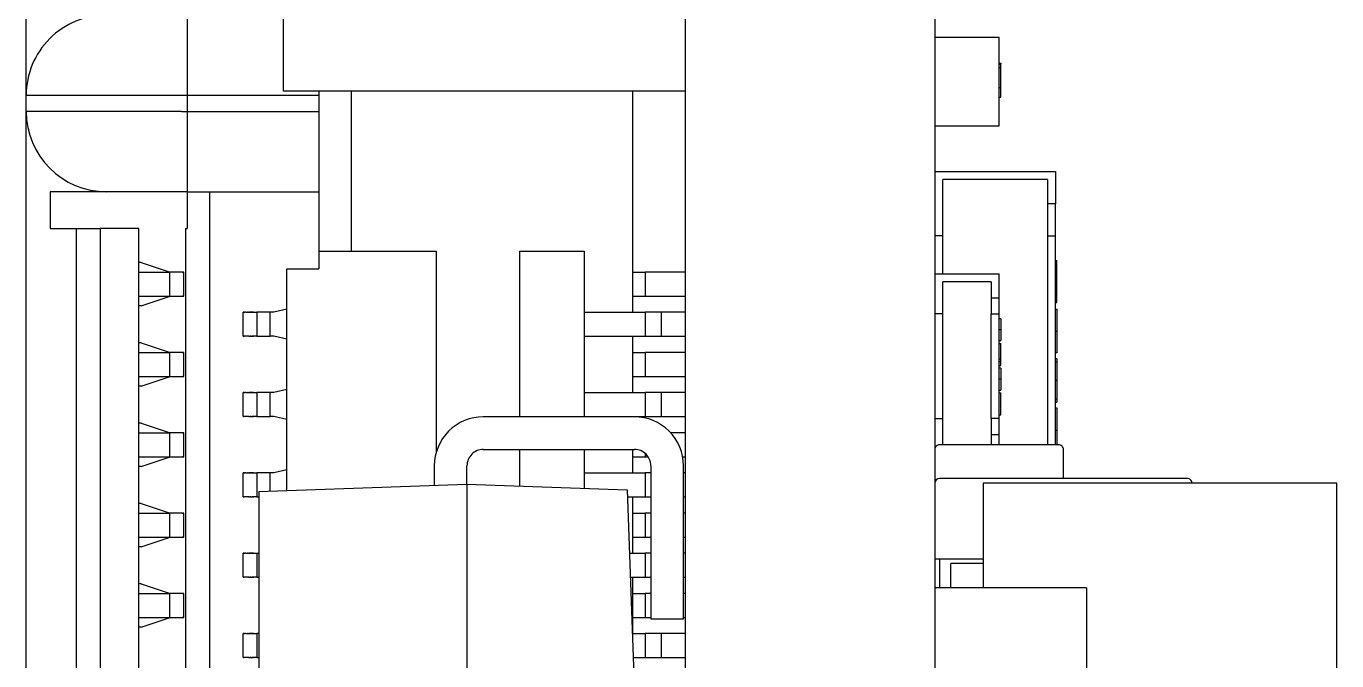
# Model space of a CAD drawing. Header units: millimetres. Extents: x -156 to 264, y -126 to 171.
# Drawn here: x -100.65 to -92.5, y 16.77 to 20.72 of the extents above; entities that cross this region are included whole.
import ezdxf

# ---------------------------------------------------------------- set-up
doc = ezdxf.new("R2010")
doc.units = ezdxf.units.MM
doc.header["$MEASUREMENT"] = 0
doc.layers.add('DIMENSION', color=7, linetype='Continuous', true_color=0xffffff)

msp = doc.modelspace()

# ---------------------------------------------------------------- linework, layer by layer
at = {"layer": 'DIMENSION'}
for points in [[(-95, 40.51), (-95, 5.11)], [(-100.65, 20.285), (-100.65, 33.435)], [(-96.55, 5.11), (-96.55, 29.4702)], [(-99.05, 20.31), (-99.05, 22.86)], [(-99.65, 20.785), (-99.65, 20.285)], [(-94.6, 20.6455), (-95, 20.6455)], [(-94.6, 20.0955), (-94.6, 20.6455)], [(-94.6, 20.4844), (-94.59, 20.4844)], [(-94.6, 20.4793), (-94.59, 20.4793)], [(-94.6, 20.4588), (-94.59, 20.4588)], [(-94.59, 20.4844), (-94.59, 20.4792)], [(-94.59, 20.4588), (-94.59, 20.4792)], [(-94.59, 20.4054), (-94.59, 20.4588)], [(-94.59, 20.3336), (-94.59, 20.4054)], [(-96.55, 20.31), (-99.05, 20.31)], [(-98.83, 20.31), (-98.83, 19.315)], [(-98.63, 20.31), (-98.63, 19.315)], [(-96.88, 20.31), (-96.88, 18.935)], [(-94.6, 20.3336), (-94.59, 20.3336)], [(-94.59, 20.2742), (-94.59, 20.3336)], [(-100.6499, 20.285), (-100.65, 20.285)], [(-100.65, 20.185), (-100.65, 20.285)], [(-100.6499, 20.285), (-99.65, 20.285)], [(-99.65, 20.285), (-99.65, 20.185)], [(-99.65, 20.285), (-98.83, 20.285)], [(-94.6, 20.2742), (-94.59, 20.2742)], [(-99.6834, 20.185), (-100.65, 20.185)], [(-100.65, 12.285), (-100.65, 20.185)], [(-99.6834, 20.185), (-99.65, 20.185)], [(-99.65, 20.185), (-99.65, 19.685)], [(-99.65, 20.185), (-98.83, 20.185)], [(-95, 20.0955), (-94.6, 20.0955)], [(-95, 19.81), (-94.25, 19.81)], [(-94.25, 19.81), (-94.25, 19.61)], [(-94.95, 19.174), (-94.95, 19.76)], [(-94.3, 19.76), (-94.95, 19.76)], [(-94.3, 19.76), (-94.3, 18.11)], [(-100.5, 19.685), (-100.5, 19.455)], [(-100.15, 19.685), (-100.5, 19.685)], [(-99.65, 19.685), (-100.15, 19.685)], [(-99.65, 19.685), (-99.65, 19.455)], [(-99.65, 19.685), (-98.83, 19.685)], [(-99.51, 19.685), (-99.51, 12.785)], [(-94.25, 19.61), (-94.3, 19.61)], [(-94.25, 19.41), (-94.25, 19.61)], [(-100.5, 19.455), (-100.34, 19.455)], [(-100.34, 19.455), (-100.34, 13.17)], [(-100.34, 19.455), (-100.19, 19.455)], [(-100.19, 19.455), (-100.19, 13.17)], [(-99.95, 19.455), (-100.19, 19.455)], [(-99.95, 13.17), (-99.95, 19.455)], [(-99.66, 19.455), (-99.66, 12.785)], [(-99.66, 19.455), (-99.65, 19.455)], [(-94.95, 19.41), (-95, 19.41)], [(-94.3, 19.41), (-94.25, 19.41)], [(-94.25, 18.11), (-94.25, 19.41)], [(-99.9355, 19.245), (-99.95, 19.245)], [(-99.9355, 19.245), (-99.7553, 19.185)], [(-98.83, 19.315), (-98.83, 19.205)], [(-98.83, 19.315), (-98.1, 19.315)], [(-98.1, 19.315), (-98.1, 18.0646)], [(-97.58, 19.315), (-97.18, 19.315)], [(-97.58, 18.284), (-97.58, 19.315)], [(-97.18, 19.315), (-97.18, 18.284)], [(-94.25, 19.2571), (-94.24, 19.2571)], [(-94.24, 19.2417), (-94.25, 19.2417)], [(-94.24, 19.2417), (-94.24, 19.2571)], [(-94.24, 19.0776), (-94.24, 19.2417)], [(-99.95, 19.185), (-99.758, 19.185)], [(-99.758, 19.185), (-99.758, 19.035)], [(-99.6805, 19.185), (-99.758, 19.185)], [(-99.6805, 19.185), (-99.6802, 19.185)], [(-99.678, 19.185), (-99.6802, 19.185)], [(-99.678, 19.185), (-99.6778, 19.185)], [(-99.6773, 19.185), (-99.6778, 19.185)], [(-99.6773, 19.185), (-99.674, 19.185)], [(-99.6703, 19.185), (-99.674, 19.185)], [(-99.6703, 19.185), (-99.67, 19.185)], [(-99.67, 19.035), (-99.67, 19.185)], [(-99.03, 19.205), (-98.83, 19.205)], [(-99.03, 17.8258), (-99.03, 19.205)], [(-96.88, 19.185), (-96.8, 19.185)], [(-96.8, 19.185), (-96.8, 19.035)], [(-96.5502, 19.185), (-96.8, 19.185)], [(-96.5502, 19.185), (-96.55, 19.185)], [(-95, 19.174), (-94.6, 19.174)], [(-94.6, 19.024), (-94.6, 19.174)], [(-94.65, 19.124), (-94.95, 19.124)], [(-94.95, 18.924), (-94.95, 19.124)], [(-94.65, 19.124), (-94.65, 19.024)], [(-94.25, 19.0776), (-94.24, 19.0776)], [(-94.24, 19.0366), (-94.24, 19.0776)], [(-99.95, 19.035), (-99.758, 19.035)], [(-99.9355, 18.975), (-99.7553, 19.035)], [(-99.758, 19.035), (-99.6805, 19.035)], [(-99.6773, 19.035), (-99.6805, 19.035)], [(-99.6773, 19.035), (-99.6742, 19.035)], [(-99.674, 19.035), (-99.6742, 19.035)], [(-99.674, 19.035), (-99.6701, 19.035)], [(-96.88, 19.035), (-96.8, 19.035)], [(-96.8, 19.035), (-96.55, 19.035)], [(-94.65, 19.024), (-94.65, 18.924)], [(-94.65, 19.024), (-94.6, 19.024)], [(-94.6, 18.924), (-94.6, 19.024)], [(-94.25, 19.0366), (-94.24, 19.0366)], [(-94.25, 19.0315), (-94.24, 19.0315)], [(-94.25, 18.9956), (-94.24, 18.9956)], [(-94.24, 19.0315), (-94.24, 19.0366)], [(-94.24, 18.9956), (-94.24, 19.0315)], [(-99.9355, 18.975), (-99.95, 18.975)], [(-99.3, 18.785), (-99.3, 18.935)], [(-99.2995, 18.935), (-99.2999, 18.935)], [(-99.2995, 18.935), (-99.2994, 18.935)], [(-99.2991, 18.935), (-99.2994, 18.935)], [(-99.2991, 18.935), (-99.299, 18.935)], [(-99.2985, 18.935), (-99.299, 18.935)], [(-99.2985, 18.935), (-99.2967, 18.935)], [(-99.2956, 18.935), (-99.2967, 18.935)], [(-99.2956, 18.935), (-99.2929, 18.935)], [(-99.292, 18.935), (-99.2929, 18.935)], [(-99.292, 18.935), (-99.2914, 18.935)], [(-99.2905, 18.935), (-99.2914, 18.935)], [(-99.2905, 18.935), (-99.2896, 18.935)], [(-99.2889, 18.935), (-99.2896, 18.935)], [(-99.2889, 18.935), (-99.2877, 18.935)], [(-99.2871, 18.935), (-99.2877, 18.935)], [(-99.2871, 18.935), (-99.2857, 18.935)], [(-99.285, 18.935), (-99.2857, 18.935)], [(-99.285, 18.935), (-99.2831, 18.935)], [(-99.2826, 18.935), (-99.2831, 18.935)], [(-99.2826, 18.935), (-99.2809, 18.935)], [(-99.28, 18.935), (-99.2809, 18.935)], [(-99.28, 18.935), (-99.2786, 18.935)], [(-99.2772, 18.935), (-99.2786, 18.935)], [(-99.2772, 18.935), (-99.2761, 18.935)], [(-99.2743, 18.935), (-99.2761, 18.935)], [(-99.2743, 18.935), (-99.268, 18.935)], [(-99.2674, 18.935), (-99.268, 18.935)], [(-99.2674, 18.935), (-99.2646, 18.935)], [(-99.2643, 18.935), (-99.2646, 18.935)], [(-99.2643, 18.935), (-99.261, 18.935)], [(-99.2594, 18.935), (-99.261, 18.935)], [(-99.2594, 18.935), (-99.2577, 18.935)], [(-99.2562, 18.935), (-99.2577, 18.935)], [(-99.2562, 18.935), (-99.2542, 18.935)], [(-99.253, 18.935), (-99.2542, 18.935)], [(-99.253, 18.935), (-99.2507, 18.935)], [(-99.2497, 18.935), (-99.2507, 18.935)], [(-99.2497, 18.935), (-99.2463, 18.935)], [(-99.2456, 18.935), (-99.2463, 18.935)], [(-99.2456, 18.935), (-99.2428, 18.935)], [(-99.2415, 18.935), (-99.2428, 18.935)], [(-99.2415, 18.935), (-99.2393, 18.935)], [(-99.2373, 18.935), (-99.2393, 18.935)], [(-99.2373, 18.935), (-99.215, 18.935)], [(-99.1323, 18.935), (-99.215, 18.935)], [(-99.215, 18.935), (-99.215, 18.785)], [(-99.1096, 18.935), (-99.1323, 18.935)], [(-99.1323, 18.785), (-99.1323, 18.935)], [(-99.03, 18.9539), (-99.1096, 18.935)], [(-97.18, 18.935), (-96.8, 18.935)], [(-96.8, 18.935), (-96.8, 18.785)], [(-96.7, 18.935), (-96.8, 18.935)], [(-96.55, 18.935), (-96.7, 18.935)], [(-96.7, 18.785), (-96.7, 18.935)], [(-94.95, 18.924), (-95, 18.924)], [(-94.95, 18.274), (-94.95, 18.924)], [(-94.65, 18.924), (-94.6, 18.924)], [(-94.65, 18.274), (-94.65, 18.924)], [(-94.6, 18.274), (-94.6, 18.924)], [(-94.25, 18.9546), (-94.24, 18.9546)], [(-94.24, 18.9546), (-94.24, 18.8165)], [(-94.59, 18.8937), (-94.6, 18.8937)], [(-94.6, 18.8269), (-94.59, 18.8269)], [(-94.59, 18.8937), (-94.59, 18.8269)], [(-94.59, 18.8269), (-94.59, 18.7578)], [(-99.2998, 18.785), (-99.3, 18.785)], [(-99.2999, 18.785), (-99.2991, 18.785)], [(-99.299, 18.785), (-99.2991, 18.785)], [(-99.299, 18.785), (-99.2985, 18.785)], [(-99.2968, 18.785), (-99.2985, 18.785)], [(-99.2968, 18.785), (-99.2947, 18.785)], [(-99.2929, 18.785), (-99.2947, 18.785)], [(-99.2929, 18.785), (-99.292, 18.785)], [(-99.2912, 18.785), (-99.292, 18.785)], [(-99.2912, 18.785), (-99.2905, 18.785)], [(-99.2893, 18.785), (-99.2905, 18.785)], [(-99.2893, 18.785), (-99.2889, 18.785)], [(-99.2872, 18.785), (-99.2889, 18.785)], [(-99.2872, 18.785), (-99.2871, 18.785)], [(-99.2851, 18.785), (-99.2871, 18.785)], [(-99.2851, 18.785), (-99.285, 18.785)], [(-99.2831, 18.785), (-99.285, 18.785)], [(-99.2831, 18.785), (-99.2826, 18.785)], [(-99.2809, 18.785), (-99.2826, 18.785)], [(-99.2809, 18.785), (-99.28, 18.785)], [(-99.2786, 18.785), (-99.28, 18.785)], [(-99.2786, 18.785), (-99.2772, 18.785)], [(-99.2646, 18.785), (-99.2772, 18.785)], [(-99.2646, 18.785), (-99.2624, 18.785)], [(-99.261, 18.785), (-99.2624, 18.785)], [(-99.261, 18.785), (-99.2594, 18.785)], [(-99.2574, 18.785), (-99.2594, 18.785)], [(-99.2574, 18.785), (-99.2562, 18.785)], [(-99.2536, 18.785), (-99.2562, 18.785)], [(-99.2536, 18.785), (-99.253, 18.785)], [(-99.2512, 18.785), (-99.253, 18.785)], [(-99.2512, 18.785), (-99.2475, 18.785)], [(-99.2463, 18.785), (-99.2475, 18.785)], [(-99.2463, 18.785), (-99.2456, 18.785)], [(-99.2428, 18.785), (-99.2456, 18.785)], [(-99.2428, 18.785), (-99.2415, 18.785)], [(-99.2393, 18.785), (-99.2415, 18.785)], [(-99.2393, 18.785), (-99.2373, 18.785)], [(-99.215, 18.785), (-99.2373, 18.785)], [(-99.215, 18.785), (-99.1323, 18.785)], [(-99.1096, 18.785), (-99.1323, 18.785)], [(-99.03, 18.7661), (-99.1096, 18.785)], [(-97.18, 18.785), (-96.8, 18.785)], [(-96.88, 18.785), (-96.88, 18.435)], [(-96.8, 18.785), (-96.7004, 18.785)], [(-96.7, 18.785), (-96.7004, 18.785)], [(-96.7, 18.785), (-96.55, 18.785)], [(-94.6, 18.7578), (-94.59, 18.7578)], [(-94.25, 18.8165), (-94.24, 18.8165)], [(-94.24, 18.8165), (-94.24, 18.6828)], [(-99.9355, 18.745), (-99.95, 18.745)], [(-99.95, 18.685), (-99.758, 18.685)], [(-99.9355, 18.745), (-99.7553, 18.685)], [(-99.758, 18.685), (-99.758, 18.535)], [(-99.6805, 18.685), (-99.758, 18.685)], [(-99.6805, 18.685), (-99.6802, 18.685)], [(-99.678, 18.685), (-99.6802, 18.685)], [(-99.678, 18.685), (-99.6778, 18.685)], [(-99.6773, 18.685), (-99.6778, 18.685)], [(-99.6773, 18.685), (-99.674, 18.685)], [(-99.6703, 18.685), (-99.674, 18.685)], [(-99.6703, 18.685), (-99.67, 18.685)], [(-99.67, 18.535), (-99.67, 18.685)], [(-96.88, 18.685), (-96.8, 18.685)], [(-96.8, 18.685), (-96.8, 18.535)], [(-96.5502, 18.685), (-96.8, 18.685)], [(-96.5502, 18.685), (-96.55, 18.685)], [(-94.6, 18.7399), (-94.59, 18.7399)], [(-94.59, 18.645), (-94.59, 18.7399)], [(-94.24, 18.6828), (-94.25, 18.6828)], [(-94.6, 18.645), (-94.59, 18.645)], [(-94.6, 18.6271), (-94.59, 18.6271)], [(-94.6, 18.604), (-94.59, 18.604)], [(-94.59, 18.5861), (-94.6, 18.5861)], [(-94.59, 18.6271), (-94.59, 18.645)], [(-94.59, 18.604), (-94.59, 18.6271)], [(-94.59, 18.5861), (-94.59, 18.5192)], [(-94.25, 18.6469), (-94.24, 18.6469)], [(-94.25, 18.6264), (-94.24, 18.6264)], [(-94.24, 18.6469), (-94.24, 18.6264)], [(-94.24, 18.6264), (-94.24, 18.5128)], [(-99.95, 18.535), (-99.758, 18.535)], [(-99.9355, 18.475), (-99.7553, 18.535)], [(-99.758, 18.535), (-99.6805, 18.535)], [(-99.6773, 18.535), (-99.6805, 18.535)], [(-99.6773, 18.535), (-99.6742, 18.535)], [(-99.674, 18.535), (-99.6742, 18.535)], [(-99.674, 18.535), (-99.6701, 18.535)], [(-96.88, 18.535), (-96.8, 18.535)], [(-96.8, 18.535), (-96.55, 18.535)], [(-94.6, 18.5192), (-94.59, 18.5192)], [(-94.59, 18.5192), (-94.59, 18.4502)], [(-94.25, 18.5128), (-94.24, 18.5128)], [(-94.24, 18.5128), (-94.24, 18.3956)], [(-99.9355, 18.475), (-99.95, 18.475)], [(-99.3, 18.285), (-99.3, 18.435)], [(-99.2995, 18.435), (-99.2999, 18.435)], [(-99.2995, 18.435), (-99.2994, 18.435)], [(-99.2991, 18.435), (-99.2994, 18.435)], [(-99.2991, 18.435), (-99.299, 18.435)], [(-99.2985, 18.435), (-99.299, 18.435)], [(-99.2985, 18.435), (-99.2967, 18.435)], [(-99.2956, 18.435), (-99.2967, 18.435)], [(-99.2956, 18.435), (-99.2929, 18.435)], [(-99.292, 18.435), (-99.2929, 18.435)], [(-99.292, 18.435), (-99.2914, 18.435)], [(-99.2905, 18.435), (-99.2914, 18.435)], [(-99.2905, 18.435), (-99.2896, 18.435)], [(-99.2889, 18.435), (-99.2896, 18.435)], [(-99.2889, 18.435), (-99.2877, 18.435)], [(-99.2871, 18.435), (-99.2877, 18.435)], [(-99.2871, 18.435), (-99.2857, 18.435)], [(-99.285, 18.435), (-99.2857, 18.435)], [(-99.285, 18.435), (-99.2831, 18.435)], [(-99.2826, 18.435), (-99.2831, 18.435)], [(-99.2826, 18.435), (-99.2809, 18.435)], [(-99.28, 18.435), (-99.2809, 18.435)], [(-99.28, 18.435), (-99.2786, 18.435)], [(-99.2772, 18.435), (-99.2786, 18.435)], [(-99.2772, 18.435), (-99.2761, 18.435)], [(-99.2743, 18.435), (-99.2761, 18.435)], [(-99.2743, 18.435), (-99.268, 18.435)], [(-99.2674, 18.435), (-99.268, 18.435)], [(-99.2674, 18.435), (-99.2646, 18.435)], [(-99.2643, 18.435), (-99.2646, 18.435)], [(-99.2643, 18.435), (-99.261, 18.435)], [(-99.2594, 18.435), (-99.261, 18.435)], [(-99.2594, 18.435), (-99.2577, 18.435)], [(-99.2562, 18.435), (-99.2577, 18.435)], [(-99.2562, 18.435), (-99.2542, 18.435)], [(-99.253, 18.435), (-99.2542, 18.435)], [(-99.253, 18.435), (-99.2507, 18.435)], [(-99.2497, 18.435), (-99.2507, 18.435)], [(-99.2497, 18.435), (-99.2463, 18.435)], [(-99.2456, 18.435), (-99.2463, 18.435)], [(-99.2456, 18.435), (-99.2428, 18.435)], [(-99.2415, 18.435), (-99.2428, 18.435)], [(-99.2415, 18.435), (-99.2393, 18.435)], [(-99.2373, 18.435), (-99.2393, 18.435)], [(-99.2373, 18.435), (-99.215, 18.435)], [(-99.1323, 18.435), (-99.215, 18.435)], [(-99.215, 18.435), (-99.215, 18.285)], [(-99.1096, 18.435), (-99.1323, 18.435)], [(-99.1323, 18.285), (-99.1323, 18.435)], [(-99.03, 18.4539), (-99.1096, 18.435)], [(-97.18, 18.435), (-96.8, 18.435)], [(-96.8, 18.435), (-96.8, 18.285)], [(-96.7, 18.435), (-96.8, 18.435)], [(-96.55, 18.435), (-96.7, 18.435)], [(-96.7, 18.285), (-96.7, 18.435)], [(-94.6, 18.4502), (-94.59, 18.4502)], [(-94.6, 18.4322), (-94.59, 18.4322)], [(-94.59, 18.2963), (-94.59, 18.4322)], [(-94.25, 18.3956), (-94.24, 18.3956)], [(-94.25, 18.3751), (-94.24, 18.3751)], [(-94.25, 18.3392), (-94.24, 18.3392)], [(-94.24, 18.3956), (-94.24, 18.3751)], [(-94.24, 18.3392), (-94.24, 18.2011)], [(-99.2998, 18.285), (-99.3, 18.285)], [(-99.2999, 18.285), (-99.2991, 18.285)], [(-99.299, 18.285), (-99.2991, 18.285)], [(-99.299, 18.285), (-99.2985, 18.285)], [(-99.2968, 18.285), (-99.2985, 18.285)], [(-99.2968, 18.285), (-99.2947, 18.285)], [(-99.2929, 18.285), (-99.2947, 18.285)], [(-99.2929, 18.285), (-99.292, 18.285)], [(-99.2912, 18.285), (-99.292, 18.285)], [(-99.2912, 18.285), (-99.2905, 18.285)], [(-99.2893, 18.285), (-99.2905, 18.285)], [(-99.2893, 18.285), (-99.2889, 18.285)], [(-99.2872, 18.285), (-99.2889, 18.285)], [(-99.2872, 18.285), (-99.2871, 18.285)], [(-99.2851, 18.285), (-99.2871, 18.285)], [(-99.2851, 18.285), (-99.285, 18.285)], [(-99.2831, 18.285), (-99.285, 18.285)], [(-99.2831, 18.285), (-99.2826, 18.285)], [(-99.2809, 18.285), (-99.2826, 18.285)], [(-99.2809, 18.285), (-99.28, 18.285)], [(-99.2786, 18.285), (-99.28, 18.285)], [(-99.2786, 18.285), (-99.2772, 18.285)], [(-99.2646, 18.285), (-99.2772, 18.285)], [(-99.2646, 18.285), (-99.2624, 18.285)], [(-99.261, 18.285), (-99.2624, 18.285)], [(-99.261, 18.285), (-99.2594, 18.285)], [(-99.2574, 18.285), (-99.2594, 18.285)], [(-99.2574, 18.285), (-99.2562, 18.285)], [(-99.2536, 18.285), (-99.2562, 18.285)], [(-99.2536, 18.285), (-99.253, 18.285)], [(-99.2512, 18.285), (-99.253, 18.285)], [(-99.2512, 18.285), (-99.2475, 18.285)], [(-99.2463, 18.285), (-99.2475, 18.285)], [(-99.2463, 18.285), (-99.2456, 18.285)], [(-99.2428, 18.285), (-99.2456, 18.285)], [(-99.2428, 18.285), (-99.2415, 18.285)], [(-99.2393, 18.285), (-99.2415, 18.285)], [(-99.2393, 18.285), (-99.2373, 18.285)], [(-99.215, 18.285), (-99.2373, 18.285)], [(-99.215, 18.285), (-99.1323, 18.285)], [(-99.1096, 18.285), (-99.1323, 18.285)], [(-99.03, 18.2661), (-99.1096, 18.285)], [(-96.8676, 18.284), (-97.8074, 18.284)], [(-97.18, 18.285), (-96.8, 18.285)], [(-96.88, 18.285), (-96.88, 18.284)], [(-96.8, 18.285), (-96.7004, 18.285)], [(-96.7, 18.285), (-96.7004, 18.285)], [(-96.7, 18.285), (-96.55, 18.285)], [(-95, 18.274), (-94.95, 18.274)], [(-94.95, 18.11), (-94.95, 18.274)], [(-94.65, 18.274), (-94.65, 18.174)], [(-94.6, 18.274), (-94.65, 18.274)], [(-94.6, 18.2963), (-94.59, 18.2963)], [(-94.6, 18.174), (-94.6, 18.274)], [(-99.9355, 18.245), (-99.95, 18.245)], [(-99.95, 18.185), (-99.758, 18.185)], [(-99.9355, 18.245), (-99.7553, 18.185)], [(-99.758, 18.185), (-99.758, 18.035)], [(-99.6805, 18.185), (-99.758, 18.185)], [(-99.6805, 18.185), (-99.6802, 18.185)], [(-99.678, 18.185), (-99.6802, 18.185)], [(-99.678, 18.185), (-99.6778, 18.185)], [(-99.6773, 18.185), (-99.6778, 18.185)], [(-99.6773, 18.185), (-99.674, 18.185)], [(-99.6703, 18.185), (-99.674, 18.185)], [(-99.6703, 18.185), (-99.67, 18.185)], [(-99.67, 18.035), (-99.67, 18.185)], [(-96.5502, 18.185), (-96.6428, 18.185)], [(-96.5502, 18.185), (-96.55, 18.185)], [(-94.25, 18.2011), (-94.24, 18.2011)], [(-94.24, 18.2011), (-94.24, 18.11)], [(-94.2299, 18.11), (-94.9699, 18.11)], [(-94.65, 18.174), (-94.6, 18.174)], [(-94.65, 18.174), (-94.65, 18.11)], [(-94.6, 18.11), (-94.6, 18.174)], [(-99.95, 18.035), (-99.758, 18.035)], [(-99.9355, 17.975), (-99.7553, 18.035)], [(-99.758, 18.035), (-99.6805, 18.035)], [(-99.6773, 18.035), (-99.6805, 18.035)], [(-99.6773, 18.035), (-99.6742, 18.035)], [(-99.674, 18.035), (-99.6742, 18.035)], [(-99.674, 18.035), (-99.6701, 18.035)], [(-97.8074, 18.0808), (-96.8676, 18.0808)], [(-97.58, 17.8534), (-97.58, 18.0808)], [(-97.18, 18.0808), (-97.18, 17.8394)], [(-96.88, 18.0808), (-96.88, 17.935)], [(-96.88, 18.035), (-96.8, 18.035)], [(-96.8, 18.055), (-96.8, 18.035)], [(-96.8, 18.035), (-96.7827, 18.035)], [(-96.568, 18.035), (-96.5501, 18.035)], [(-94.9999, 18.024), (-95, 18.024)], [(-94.9999, 18.08), (-94.9999, 17.8724)], [(-94.1999, 17.9), (-94.1999, 18.08)], [(-99.9355, 17.975), (-99.95, 17.975)], [(-99.3, 17.785), (-99.3, 17.935)], [(-99.2995, 17.935), (-99.2999, 17.935)], [(-99.2995, 17.935), (-99.2994, 17.935)], [(-99.2991, 17.935), (-99.2994, 17.935)], [(-99.2991, 17.935), (-99.299, 17.935)], [(-99.2985, 17.935), (-99.299, 17.935)], [(-99.2985, 17.935), (-99.2967, 17.935)], [(-99.2956, 17.935), (-99.2967, 17.935)], [(-99.2956, 17.935), (-99.2929, 17.935)], [(-99.292, 17.935), (-99.2929, 17.935)], [(-99.292, 17.935), (-99.2914, 17.935)], [(-99.2905, 17.935), (-99.2914, 17.935)], [(-99.2905, 17.935), (-99.2896, 17.935)], [(-99.2889, 17.935), (-99.2896, 17.935)], [(-99.2889, 17.935), (-99.2877, 17.935)], [(-99.2871, 17.935), (-99.2877, 17.935)], [(-99.2871, 17.935), (-99.2857, 17.935)], [(-99.285, 17.935), (-99.2857, 17.935)], [(-99.285, 17.935), (-99.2831, 17.935)], [(-99.2826, 17.935), (-99.2831, 17.935)], [(-99.2826, 17.935), (-99.2809, 17.935)], [(-99.28, 17.935), (-99.2809, 17.935)], [(-99.28, 17.935), (-99.2786, 17.935)], [(-99.2772, 17.935), (-99.2786, 17.935)], [(-99.2772, 17.935), (-99.2761, 17.935)], [(-99.2743, 17.935), (-99.2761, 17.935)], [(-99.2743, 17.935), (-99.268, 17.935)], [(-99.2674, 17.935), (-99.268, 17.935)], [(-99.2674, 17.935), (-99.2646, 17.935)], [(-99.2643, 17.935), (-99.2646, 17.935)], [(-99.2643, 17.935), (-99.261, 17.935)], [(-99.2594, 17.935), (-99.261, 17.935)], [(-99.2594, 17.935), (-99.2577, 17.935)], [(-99.2562, 17.935), (-99.2577, 17.935)], [(-99.2562, 17.935), (-99.2542, 17.935)], [(-99.253, 17.935), (-99.2542, 17.935)], [(-99.253, 17.935), (-99.2507, 17.935)], [(-99.2497, 17.935), (-99.2507, 17.935)], [(-99.2497, 17.935), (-99.2463, 17.935)], [(-99.2456, 17.935), (-99.2463, 17.935)], [(-99.2456, 17.935), (-99.2428, 17.935)], [(-99.2415, 17.935), (-99.2428, 17.935)], [(-99.2415, 17.935), (-99.2393, 17.935)], [(-99.2373, 17.935), (-99.2393, 17.935)], [(-99.2373, 17.935), (-99.215, 17.935)], [(-99.1323, 17.935), (-99.215, 17.935)], [(-99.215, 17.935), (-99.215, 17.785)], [(-99.1096, 17.935), (-99.1323, 17.935)], [(-99.1323, 17.8222), (-99.1323, 17.935)], [(-99.03, 17.9539), (-99.1096, 17.935)], [(-98.1122, 17.9792), (-98.1122, 17.8578)], [(-97.909, 17.8649), (-97.909, 17.9792)], [(-97.18, 17.935), (-96.8, 17.935)], [(-96.8, 17.935), (-96.8, 17.785)], [(-96.766, 17.935), (-96.8, 17.935)], [(-96.766, 17.9792), (-96.766, 17.0267)], [(-96.5628, 17.0267), (-96.5628, 17.9792)], [(-96.55, 17.935), (-96.5628, 17.935)], [(-99.2044, 17.8197), (-97.909, 17.8649)], [(-97.909, 17.8649), (-97.909, 13.8771)], [(-97.909, 17.8649), (-96.9121, 17.8301)], [(-95, 17.91), (-94.9999, 17.91)], [(-93.43, 17.9), (-94.97, 17.9)], [(-94.7, 17.87), (-94.7, 17.22)], [(-92.5, 17.87), (-94.7, 17.87)], [(-92.5, 15.12), (-92.5, 17.87)], [(-99.2998, 17.785), (-99.3, 17.785)], [(-99.2999, 17.785), (-99.2991, 17.785)], [(-99.299, 17.785), (-99.2991, 17.785)], [(-99.299, 17.785), (-99.2985, 17.785)], [(-99.2968, 17.785), (-99.2985, 17.785)], [(-99.2968, 17.785), (-99.2947, 17.785)], [(-99.2929, 17.785), (-99.2947, 17.785)], [(-99.2929, 17.785), (-99.292, 17.785)], [(-99.2912, 17.785), (-99.292, 17.785)], [(-99.2912, 17.785), (-99.2905, 17.785)], [(-99.2893, 17.785), (-99.2905, 17.785)], [(-99.2893, 17.785), (-99.2889, 17.785)], [(-99.2872, 17.785), (-99.2889, 17.785)], [(-99.2872, 17.785), (-99.2871, 17.785)], [(-99.2851, 17.785), (-99.2871, 17.785)], [(-99.2851, 17.785), (-99.285, 17.785)], [(-99.2831, 17.785), (-99.285, 17.785)], [(-99.2831, 17.785), (-99.2826, 17.785)], [(-99.2809, 17.785), (-99.2826, 17.785)], [(-99.2809, 17.785), (-99.28, 17.785)], [(-99.2786, 17.785), (-99.28, 17.785)], [(-99.2786, 17.785), (-99.2772, 17.785)], [(-99.2646, 17.785), (-99.2772, 17.785)], [(-99.2646, 17.785), (-99.2624, 17.785)], [(-99.261, 17.785), (-99.2624, 17.785)], [(-99.261, 17.785), (-99.2594, 17.785)], [(-99.2574, 17.785), (-99.2594, 17.785)], [(-99.2574, 17.785), (-99.2562, 17.785)], [(-99.2536, 17.785), (-99.2562, 17.785)], [(-99.2536, 17.785), (-99.253, 17.785)], [(-99.2512, 17.785), (-99.253, 17.785)], [(-99.2512, 17.785), (-99.2475, 17.785)], [(-99.2463, 17.785), (-99.2475, 17.785)], [(-99.2463, 17.785), (-99.2456, 17.785)], [(-99.2428, 17.785), (-99.2456, 17.785)], [(-99.2428, 17.785), (-99.2415, 17.785)], [(-99.2393, 17.785), (-99.2415, 17.785)], [(-99.2393, 17.785), (-99.2373, 17.785)], [(-99.215, 17.785), (-99.2373, 17.785)], [(-99.215, 17.785), (-99.2044, 17.785)], [(-99.2044, 17.8197), (-99.2044, 13.8771)], [(-96.9121, 17.8301), (-96.8676, 16.5568)], [(-96.9105, 17.785), (-96.8, 17.785)], [(-96.88, 17.785), (-96.88, 17.435)], [(-96.8, 17.785), (-96.766, 17.785)], [(-96.5628, 17.785), (-96.55, 17.785)], [(-99.9355, 17.745), (-99.95, 17.745)], [(-99.9355, 17.745), (-99.7553, 17.685)], [(-99.95, 17.685), (-99.758, 17.685)], [(-99.758, 17.685), (-99.758, 17.535)], [(-99.6805, 17.685), (-99.758, 17.685)], [(-99.6805, 17.685), (-99.6802, 17.685)], [(-99.678, 17.685), (-99.6802, 17.685)], [(-99.678, 17.685), (-99.6778, 17.685)], [(-99.6773, 17.685), (-99.6778, 17.685)], [(-99.6773, 17.685), (-99.674, 17.685)], [(-99.6703, 17.685), (-99.674, 17.685)], [(-99.6703, 17.685), (-99.67, 17.685)], [(-99.67, 17.535), (-99.67, 17.685)], [(-96.88, 17.685), (-96.8, 17.685)], [(-96.8, 17.685), (-96.8, 17.535)], [(-96.766, 17.685), (-96.8, 17.685)], [(-96.5502, 17.685), (-96.5628, 17.685)], [(-96.5502, 17.685), (-96.55, 17.685)], [(-99.95, 17.535), (-99.758, 17.535)], [(-99.9355, 17.475), (-99.7553, 17.535)], [(-99.758, 17.535), (-99.6805, 17.535)], [(-99.6773, 17.535), (-99.6805, 17.535)], [(-99.6773, 17.535), (-99.6742, 17.535)], [(-99.674, 17.535), (-99.6742, 17.535)], [(-99.674, 17.535), (-99.6701, 17.535)], [(-96.88, 17.535), (-96.8, 17.535)], [(-96.8, 17.535), (-96.766, 17.535)], [(-96.5628, 17.535), (-96.5501, 17.535)], [(-99.9355, 17.475), (-99.95, 17.475)], [(-99.3, 17.285), (-99.3, 17.435)], [(-99.2995, 17.435), (-99.2999, 17.435)], [(-99.2995, 17.435), (-99.2994, 17.435)], [(-99.2991, 17.435), (-99.2994, 17.435)], [(-99.2991, 17.435), (-99.299, 17.435)], [(-99.2985, 17.435), (-99.299, 17.435)], [(-99.2985, 17.435), (-99.2967, 17.435)], [(-99.2956, 17.435), (-99.2967, 17.435)], [(-99.2956, 17.435), (-99.2929, 17.435)], [(-99.292, 17.435), (-99.2929, 17.435)], [(-99.292, 17.435), (-99.2914, 17.435)], [(-99.2905, 17.435), (-99.2914, 17.435)], [(-99.2905, 17.435), (-99.2896, 17.435)], [(-99.2889, 17.435), (-99.2896, 17.435)], [(-99.2889, 17.435), (-99.2877, 17.435)], [(-99.2871, 17.435), (-99.2877, 17.435)], [(-99.2871, 17.435), (-99.2857, 17.435)], [(-99.285, 17.435), (-99.2857, 17.435)], [(-99.285, 17.435), (-99.2831, 17.435)], [(-99.2826, 17.435), (-99.2831, 17.435)], [(-99.2826, 17.435), (-99.2809, 17.435)], [(-99.28, 17.435), (-99.2809, 17.435)], [(-99.28, 17.435), (-99.2786, 17.435)], [(-99.2772, 17.435), (-99.2786, 17.435)], [(-99.2772, 17.435), (-99.2761, 17.435)], [(-99.2743, 17.435), (-99.2761, 17.435)], [(-99.2743, 17.435), (-99.268, 17.435)], [(-99.2674, 17.435), (-99.268, 17.435)], [(-99.2674, 17.435), (-99.2646, 17.435)], [(-99.2643, 17.435), (-99.2646, 17.435)], [(-99.2643, 17.435), (-99.261, 17.435)], [(-99.2594, 17.435), (-99.261, 17.435)], [(-99.2594, 17.435), (-99.2577, 17.435)], [(-99.2562, 17.435), (-99.2577, 17.435)], [(-99.2562, 17.435), (-99.2542, 17.435)], [(-99.253, 17.435), (-99.2542, 17.435)], [(-99.253, 17.435), (-99.2507, 17.435)], [(-99.2497, 17.435), (-99.2507, 17.435)], [(-99.2497, 17.435), (-99.2463, 17.435)], [(-99.2456, 17.435), (-99.2463, 17.435)], [(-99.2456, 17.435), (-99.2428, 17.435)], [(-99.2415, 17.435), (-99.2428, 17.435)], [(-99.2415, 17.435), (-99.2393, 17.435)], [(-99.2373, 17.435), (-99.2393, 17.435)], [(-99.2373, 17.435), (-99.215, 17.435)], [(-99.215, 17.435), (-99.2044, 17.435)], [(-99.215, 17.435), (-99.215, 17.285)], [(-96.8983, 17.435), (-96.8, 17.435)], [(-96.8, 17.435), (-96.8, 17.285)], [(-96.766, 17.435), (-96.8, 17.435)], [(-96.55, 17.435), (-96.5628, 17.435)], [(-95, 17.4), (-94.97, 17.4)], [(-94.97, 17.4), (-94.7, 17.4)], [(-94.97, 17.4), (-94.97, 17.22)], [(-94.9, 17.22), (-94.9, 17.37)], [(-94.7, 17.37), (-94.9, 17.37)], [(-99.2998, 17.285), (-99.3, 17.285)], [(-99.2999, 17.285), (-99.2991, 17.285)], [(-99.299, 17.285), (-99.2991, 17.285)], [(-99.299, 17.285), (-99.2985, 17.285)], [(-99.2968, 17.285), (-99.2985, 17.285)], [(-99.2968, 17.285), (-99.2947, 17.285)], [(-99.2929, 17.285), (-99.2947, 17.285)], [(-99.2929, 17.285), (-99.292, 17.285)], [(-99.2912, 17.285), (-99.292, 17.285)], [(-99.2912, 17.285), (-99.2905, 17.285)], [(-99.2893, 17.285), (-99.2905, 17.285)], [(-99.2893, 17.285), (-99.2889, 17.285)], [(-99.2872, 17.285), (-99.2889, 17.285)], [(-99.2872, 17.285), (-99.2871, 17.285)], [(-99.2851, 17.285), (-99.2871, 17.285)], [(-99.2851, 17.285), (-99.285, 17.285)], [(-99.2831, 17.285), (-99.285, 17.285)], [(-99.2831, 17.285), (-99.2826, 17.285)], [(-99.2809, 17.285), (-99.2826, 17.285)], [(-99.2809, 17.285), (-99.28, 17.285)], [(-99.2786, 17.285), (-99.28, 17.285)], [(-99.2786, 17.285), (-99.2772, 17.285)], [(-99.2646, 17.285), (-99.2772, 17.285)], [(-99.2646, 17.285), (-99.2624, 17.285)], [(-99.261, 17.285), (-99.2624, 17.285)], [(-99.261, 17.285), (-99.2594, 17.285)], [(-99.2574, 17.285), (-99.2594, 17.285)], [(-99.2574, 17.285), (-99.2562, 17.285)], [(-99.2536, 17.285), (-99.2562, 17.285)], [(-99.2536, 17.285), (-99.253, 17.285)], [(-99.2512, 17.285), (-99.253, 17.285)], [(-99.2512, 17.285), (-99.2475, 17.285)], [(-99.2463, 17.285), (-99.2475, 17.285)], [(-99.2463, 17.285), (-99.2456, 17.285)], [(-99.2428, 17.285), (-99.2456, 17.285)], [(-99.2428, 17.285), (-99.2415, 17.285)], [(-99.2393, 17.285), (-99.2415, 17.285)], [(-99.2393, 17.285), (-99.2373, 17.285)], [(-99.215, 17.285), (-99.2373, 17.285)], [(-99.215, 17.285), (-99.2044, 17.285)], [(-96.893, 17.285), (-96.8, 17.285)], [(-96.88, 17.285), (-96.88, 16.935)], [(-96.8, 17.285), (-96.766, 17.285)], [(-96.5628, 17.285), (-96.55, 17.285)], [(-99.9355, 17.245), (-99.95, 17.245)], [(-99.9355, 17.245), (-99.7553, 17.185)], [(-94.8, 17.22), (-95, 17.22)], [(-94.25, 17.22), (-94.8, 17.22)], [(-94.0564, 17.22), (-94.25, 17.22)], [(-94.0564, 17.22), (-94.0564, 16.62)], [(-99.95, 17.185), (-99.758, 17.185)], [(-99.758, 17.185), (-99.758, 17.035)], [(-99.6805, 17.185), (-99.758, 17.185)], [(-99.6805, 17.185), (-99.6802, 17.185)], [(-99.678, 17.185), (-99.6802, 17.185)], [(-99.678, 17.185), (-99.6778, 17.185)], [(-99.6773, 17.185), (-99.6778, 17.185)], [(-99.6773, 17.185), (-99.674, 17.185)], [(-99.6703, 17.185), (-99.674, 17.185)], [(-99.6703, 17.185), (-99.67, 17.185)], [(-99.67, 17.035), (-99.67, 17.185)], [(-96.88, 17.185), (-96.8, 17.185)], [(-96.8, 17.185), (-96.8, 17.035)], [(-96.766, 17.185), (-96.8, 17.185)], [(-96.5502, 17.185), (-96.5628, 17.185)], [(-96.5502, 17.185), (-96.55, 17.185)], [(-99.95, 17.035), (-99.758, 17.035)], [(-99.9355, 16.975), (-99.7553, 17.035)], [(-99.758, 17.035), (-99.6805, 17.035)], [(-99.6773, 17.035), (-99.6805, 17.035)], [(-99.6773, 17.035), (-99.6742, 17.035)], [(-99.674, 17.035), (-99.6742, 17.035)], [(-99.674, 17.035), (-99.6701, 17.035)], [(-96.88, 17.035), (-96.8, 17.035)], [(-96.8, 17.035), (-96.766, 17.035)], [(-96.5628, 17.035), (-96.5501, 17.035)], [(-99.9355, 16.975), (-99.95, 16.975)], [(-96.766, 17.0267), (-96.5628, 17.0267)], [(-99.3, 16.785), (-99.3, 16.935)], [(-99.2995, 16.935), (-99.2999, 16.935)], [(-99.2995, 16.935), (-99.2994, 16.935)], [(-99.2991, 16.935), (-99.2994, 16.935)], [(-99.2991, 16.935), (-99.299, 16.935)], [(-99.2985, 16.935), (-99.299, 16.935)], [(-99.2985, 16.935), (-99.2967, 16.935)], [(-99.2956, 16.935), (-99.2967, 16.935)], [(-99.2956, 16.935), (-99.2929, 16.935)], [(-99.292, 16.935), (-99.2929, 16.935)], [(-99.292, 16.935), (-99.2914, 16.935)], [(-99.2905, 16.935), (-99.2914, 16.935)], [(-99.2905, 16.935), (-99.2896, 16.935)], [(-99.2889, 16.935), (-99.2896, 16.935)], [(-99.2889, 16.935), (-99.2877, 16.935)], [(-99.2871, 16.935), (-99.2877, 16.935)], [(-99.2871, 16.935), (-99.2857, 16.935)], [(-99.285, 16.935), (-99.2857, 16.935)], [(-99.285, 16.935), (-99.2831, 16.935)], [(-99.2826, 16.935), (-99.2831, 16.935)], [(-99.2826, 16.935), (-99.2809, 16.935)], [(-99.28, 16.935), (-99.2809, 16.935)], [(-99.28, 16.935), (-99.2786, 16.935)], [(-99.2772, 16.935), (-99.2786, 16.935)], [(-99.2772, 16.935), (-99.2761, 16.935)], [(-99.2743, 16.935), (-99.2761, 16.935)], [(-99.2743, 16.935), (-99.268, 16.935)], [(-99.2674, 16.935), (-99.268, 16.935)], [(-99.2674, 16.935), (-99.2646, 16.935)], [(-99.2643, 16.935), (-99.2646, 16.935)], [(-99.2643, 16.935), (-99.261, 16.935)], [(-99.2594, 16.935), (-99.261, 16.935)], [(-99.2594, 16.935), (-99.2577, 16.935)], [(-99.2562, 16.935), (-99.2577, 16.935)], [(-99.2562, 16.935), (-99.2542, 16.935)], [(-99.253, 16.935), (-99.2542, 16.935)], [(-99.253, 16.935), (-99.2507, 16.935)], [(-99.2497, 16.935), (-99.2507, 16.935)], [(-99.2497, 16.935), (-99.2463, 16.935)], [(-99.2456, 16.935), (-99.2463, 16.935)], [(-99.2456, 16.935), (-99.2428, 16.935)], [(-99.2415, 16.935), (-99.2428, 16.935)], [(-99.2415, 16.935), (-99.2393, 16.935)], [(-99.2373, 16.935), (-99.2393, 16.935)], [(-99.2373, 16.935), (-99.215, 16.935)], [(-99.2044, 16.935), (-99.215, 16.935)], [(-99.215, 16.935), (-99.215, 16.785)], [(-96.8808, 16.935), (-96.8, 16.935)], [(-96.8, 16.935), (-96.8, 16.785)], [(-96.7, 16.935), (-96.8, 16.935)], [(-96.55, 16.935), (-96.7, 16.935)], [(-96.7, 16.785), (-96.7, 16.935)], [(-99.2998, 16.785), (-99.3, 16.785)], [(-99.2999, 16.785), (-99.2991, 16.785)], [(-99.299, 16.785), (-99.2991, 16.785)], [(-99.299, 16.785), (-99.2985, 16.785)], [(-99.2968, 16.785), (-99.2985, 16.785)], [(-99.2968, 16.785), (-99.2947, 16.785)], [(-99.2929, 16.785), (-99.2947, 16.785)], [(-99.2929, 16.785), (-99.292, 16.785)], [(-99.2912, 16.785), (-99.292, 16.785)], [(-99.2912, 16.785), (-99.2905, 16.785)], [(-99.2893, 16.785), (-99.2905, 16.785)], [(-99.2893, 16.785), (-99.2889, 16.785)], [(-99.2872, 16.785), (-99.2889, 16.785)], [(-99.2872, 16.785), (-99.2871, 16.785)], [(-99.2851, 16.785), (-99.2871, 16.785)], [(-99.2851, 16.785), (-99.285, 16.785)], [(-99.2831, 16.785), (-99.285, 16.785)], [(-99.2831, 16.785), (-99.2826, 16.785)], [(-99.2809, 16.785), (-99.2826, 16.785)], [(-99.2809, 16.785), (-99.28, 16.785)], [(-99.2786, 16.785), (-99.28, 16.785)], [(-99.2786, 16.785), (-99.2772, 16.785)], [(-99.2646, 16.785), (-99.2772, 16.785)], [(-99.2646, 16.785), (-99.2624, 16.785)], [(-99.261, 16.785), (-99.2624, 16.785)], [(-99.261, 16.785), (-99.2594, 16.785)], [(-99.2574, 16.785), (-99.2594, 16.785)], [(-99.2574, 16.785), (-99.2562, 16.785)], [(-99.2536, 16.785), (-99.2562, 16.785)], [(-99.2536, 16.785), (-99.253, 16.785)], [(-99.2512, 16.785), (-99.253, 16.785)], [(-99.2512, 16.785), (-99.2475, 16.785)], [(-99.2463, 16.785), (-99.2475, 16.785)], [(-99.2463, 16.785), (-99.2456, 16.785)], [(-99.2428, 16.785), (-99.2456, 16.785)], [(-99.2428, 16.785), (-99.2415, 16.785)], [(-99.2393, 16.785), (-99.2415, 16.785)], [(-99.2393, 16.785), (-99.2373, 16.785)], [(-99.215, 16.785), (-99.2373, 16.785)], [(-99.215, 16.785), (-99.2044, 16.785)], [(-96.8756, 16.785), (-96.8, 16.785)], [(-96.8, 16.785), (-96.7004, 16.785)], [(-96.7, 16.785), (-96.7004, 16.785)], [(-96.7, 16.785), (-96.55, 16.785)]]:
    msp.add_lwpolyline(points, dxfattribs=at)
for centre, radius, start, end in [((-100.15, 20.285), 0.5, 89.99996, 180.00004), ((-100.15, 20.185), 0.5, 180.00006, 269.99994), ((-97.8074, 17.9792), 0.3048, 89.99996, 180.00004), ((-96.8676, 17.9792), 0.3048, 359.99996, 90.00004), ((-94.9699, 18.08), 0.03, 89.99996, 180.00004), ((-94.2299, 18.08), 0.03, 359.99996, 90.00004), ((-97.8074, 17.9792), 0.1016, 89.99996, 180.00004), ((-96.8676, 17.9792), 0.1016, 359.99996, 90.00004), ((-94.97, 17.87), 0.03, 90.00006, 179.99994), ((-93.43, 17.87), 0.03, 359.99996, 90.00004)]:
    msp.add_arc(centre, radius, start, end, dxfattribs=at)

doc.saveas('drawing.dxf')
